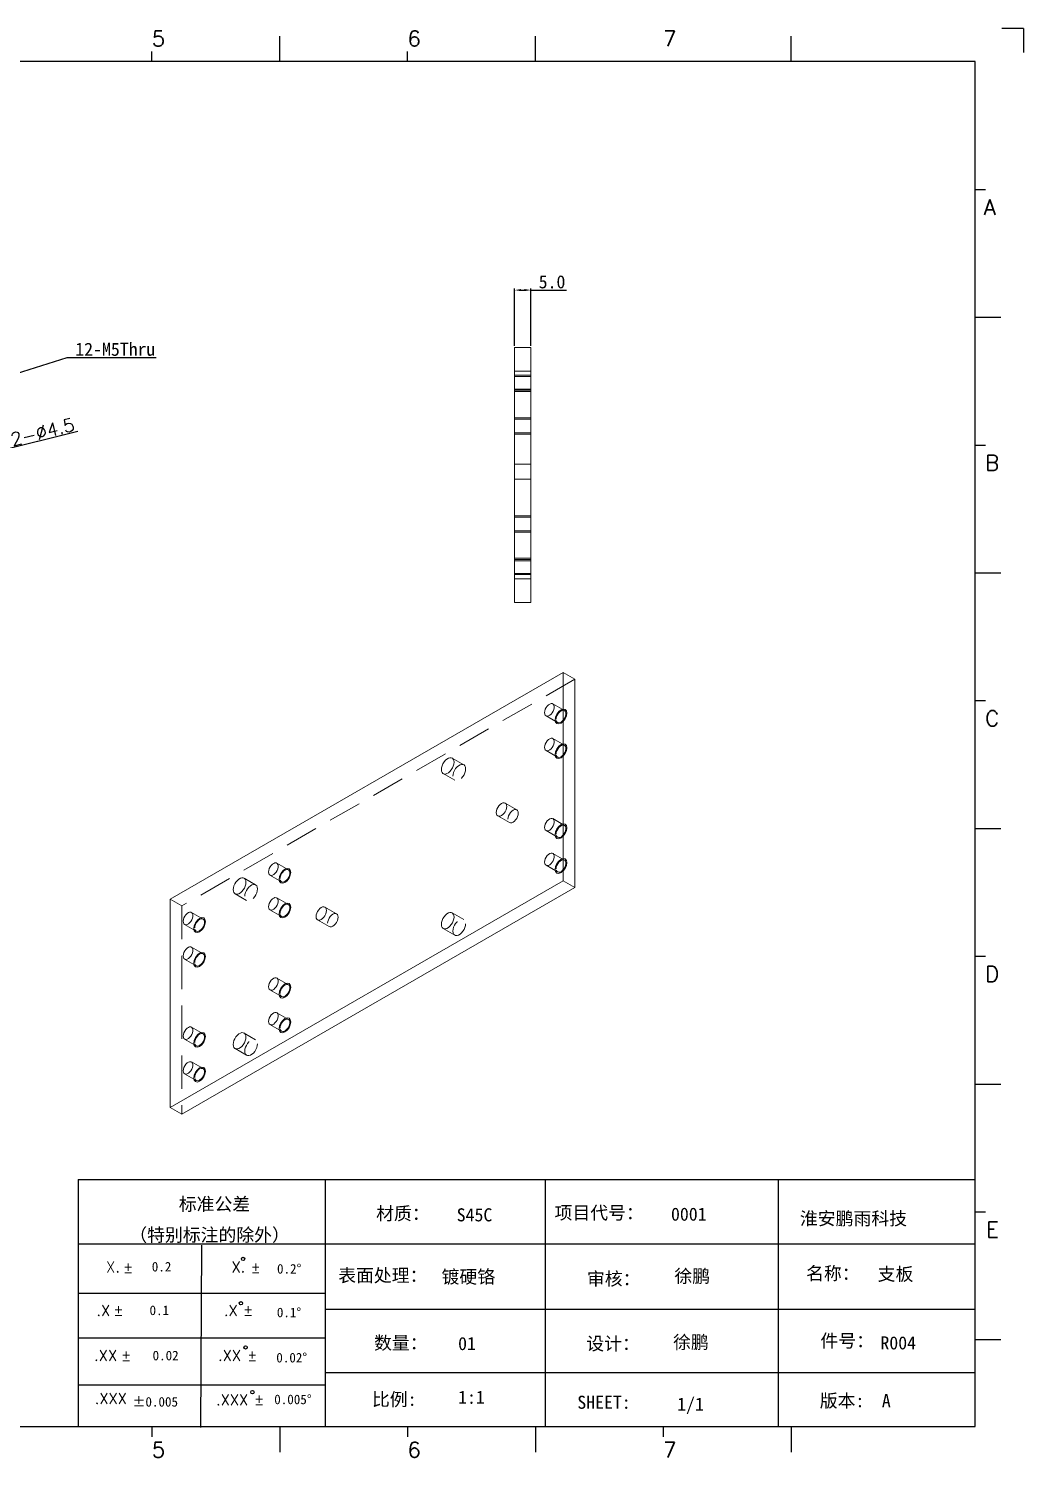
# Model space of a CAD drawing. Extents: x 83 to 30050, y -7164 to 695.
# Drawn here: x 4527.5 to 4831.7, y -145.7 to 291.4 of the extents above; entities that cross this region are included whole.
import ezdxf
from ezdxf.enums import TextEntityAlignment as Align

# ---------------------------------------------------------------- set-up
doc = ezdxf.new("R2010")
doc.units = 0
doc.header["$LTSCALE"] = 8
doc.header["$MEASUREMENT"] = 0
doc.header["$PDSIZE"] = 5
doc.linetypes.add('HIDDEN', pattern=[1.905, 1.27, -0.635])
doc.layers.get('0').update_dxf_attribs({"linetype": 'CONTINUOUS'})
doc.layers.get('Defpoints').update_dxf_attribs({"linetype": 'CONTINUOUS'})
doc.layers.add('41', color=3, linetype='CONTINUOUS')
doc.layers.add('dim', color=82, linetype='CONTINUOUS', lineweight=9)
doc.styles.add('SIMPLEX', font='SIMPLEX')
doc.styles.get("Standard").update_dxf_attribs({"font": '', "height": 4})
doc.styles.get('Standard').set_extended_font_data('SimSun')
doc.dimstyles.new('ISO-25', dxfattribs={"dimtxt": 6, "dimasz": 2.5, "dimexe": 1.25, "dimexo": 0.625, "dimtad": 1, "dimdec": 1, "dimzin": 1, "dimdsep": 46, "dimtxsty": 'Standard', "dimcen": 2.5, "dimadec": 0, "dimazin": 0, "dimtm": 1e-09, "dimtfac": 1, "dimtdec": 1, "dimtmove": 0, "dimatfit": 3, "dimfxl": 1, "dimtolj": 1, "dimtzin": 0, "dimarcsym": 0})

# ---------------------------------------------------------------- blocks, each defined once
blk = doc.blocks.new('A$C0BB32EA6')
at = {"layer": '41', "linetype": 'Continuous'}
for q in [(623.79, 437.94), (630.37, 430.59)]:
    blk.add_line((630.37, 437.94), q, dxfattribs=at)
at = {"layer": '41'}
for p, q in [((402.96, 427.84), (402.96, 435.66)), ((481.15, 427.84), (481.15, 435.66)), ((559.34, 427.84), (559.34, 435.66)), ((363.87, 427.84), (363.87, 430.97)), ((442.06, 427.84), (442.06, 430.97)), ((615.63, 427.84), (12.02, 427.84)), ((615.63, 10.32), (615.63, 427.84)), ((615.63, 388.75), (618.76, 388.75)), ((615.63, 349.66), (623.45, 349.66)), ((615.63, 310.56), (618.76, 310.56)), ((615.63, 271.47), (623.45, 271.47)), ((615.63, 232.37), (618.76, 232.37)), ((615.63, 193.28), (623.45, 193.28)), ((615.63, 154.18), (618.76, 154.18)), ((615.63, 115.09), (623.45, 115.09)), ((341.34, 85.85), (615.63, 85.85)), ((341.34, 85.85), (341.34, 10.32)), ((416.87, 85.85), (416.87, 10.32)), ((484.16, 85.85), (484.16, 10.32)), ((555.4, 85.7), (555.4, 10.17)), ((615.63, 76), (618.76, 76)), ((615.63, 66.14), (341.34, 66.14)), ((378.86, 10.02), (379.1, 65.84)), ((341.34, 51.12), (416.87, 51.12)), ((615.63, 46.17), (416.87, 46.17)), ((341.34, 37.5), (401.12, 37.5)), ((341.34, 37.5), (416.87, 37.5)), ((615.63, 36.9), (623.45, 36.9)), ((615.63, 26.74), (416.87, 26.74)), ((341.34, 23.05), (401.87, 23.05)), ((341.34, 23.05), (401.87, 23.05)), ((341.34, 23.05), (401.87, 23.05)), ((341.34, 23.05), (401.87, 23.05)), ((341.34, 23.05), (401.87, 23.05)), ((341.34, 23.05), (416.87, 23.05)), ((12.02, 10.32), (615.63, 10.32)), ((326.34, 10.32), (401.87, 10.32)), ((363.87, 10.32), (363.87, 7.19)), ((402.96, 10.32), (402.96, 2.5)), ((442.06, 10.32), (442.06, 7.19)), ((481.15, 10.32), (481.15, 2.5)), ((520.24, 10.32), (520.24, 7.19)), ((559.34, 10.32), (559.34, 2.5))]:
    blk.add_line(p, q, dxfattribs=at)
for centre in [(391.73, 61.61), (391.07, 48.04), (392.49, 34.54), (394.6, 20.83)]:
    blk.add_circle(centre, 0.516, dxfattribs=at)
at = {"layer": '41', "style": 'SIMPLEX'}
for s, height, p in [('5', 4.69, (363.87, 432.54)), ('6', 4.69, (442.06, 432.54)), ('7', 4.69, (520.24, 432.54)), ('A', 4.75, (618.27, 380.93)), ('B', 4.75, (618.72, 302.74)), ('C', 4.75, (618.72, 224.55)), ('D', 4.75, (618.72, 146.37)), ('E', 4.75, (618.95, 68.18)), ('X.', 3.284, (349.84, 57.49)), ('%%p', 3.284, (355.04, 57.36)), ('X.', 3.284, (388.21, 57.49)), ('%%p', 3.284, (394.07, 57.36)), ('.X', 3.284, (346.89, 44.16)), ('%%p', 3.284, (352.09, 44.33)), ('.X', 3.284, (385.9, 44.16)), ('%%p', 3.284, (391.76, 44.33)), ('.XX', 3.284, (346.2, 30.42)), ('%%p', 3.284, (354.44, 30.46)), ('.XX', 3.284, (384.11, 30.42)), ('%%p', 3.284, (393.01, 30.46)), ('.XXX', 3.284, (383.48, 16.83)), ('%%p', 3.284, (395.11, 16.95)), ('5', 4.69, (363.87, 0.87)), ('6', 4.69, (442.06, 0.87)), ('7', 4.69, (520.24, 0.87))]:
    blk.add_text(s, height=height, dxfattribs=at).set_placement(p)
at = {"layer": '41', "linetype": 'Continuous'}
for s, p in [('标准公差', (372.08, 76.36)), ('材质：', (432.42, 73.5)), ('项目代号：', (486.99, 73.71)), ('淮安鹏雨科技', (562.04, 71.96)), ('（特别标注的除外）', (356.94, 66.94)), ('表面处理：', (420.83, 54.55)), ('审核：', (496.9, 53.5)), ('名称：', (563.9, 55.18)), ('数量：', (431.79, 33.91)), ('设计：', (496.69, 33.7)), ('件号：', (568.32, 34.55)), ('比例:', (431.16, 16.65)), ('SHEET:', (493.95, 15.75)), ('1/1', (524.5, 15.18)), ('版本:', (568.11, 16.23))]:
    blk.add_text(s, height=4, dxfattribs=at).set_placement(p)
at = {"layer": '41'}
for s, p in [('0.2', (363.82, 57.75)), ('0.2%%D', (402.12, 57.11)), ('0.1', (363.14, 44.41)), ('0.1%%D', (402.07, 43.76)), ('0.02', (364.07, 30.58)), ('0.02%%D', (401.9, 29.93)), ('0.005%%D', (401.27, 17.16))]:
    blk.add_text(s, height=2.929, dxfattribs=at).set_placement(p)
at = {"layer": '41', "style": 'SIMPLEX'}
blk.add_text('.XXX', height=3.284, dxfattribs=at).set_placement((351.31, 18.87), align=Align.MIDDLE_CENTER)
at = {"layer": '41'}
blk.add_text('%%P0.005', height=2.929, dxfattribs=at).set_placement((364.87, 17.89), align=Align.MIDDLE_CENTER)
at = {"layer": '41', "linetype": 'Continuous'}
for tag, p in [('材质', (457.07, 73.08)), ('代号', (522.6, 73.29)), ('表面处理', (452.44, 54.13)), ('审核', (523.65, 54.34)), ('名称', (585.81, 54.97)), ('数量', (457.5, 33.7)), ('设计', (523.23, 34.13)), ('件号', (586.65, 33.91)), ('比例', (457.5, 17.28)), ('版本', (587.08, 16.23))]:
    blk.add_attdef(tag, p, '', height=4, dxfattribs=at)
blk = doc.blocks.new('*D127')
at = {"layer": 'Defpoints', "color": 0, "linetype": 'Continuous'}
for p in [(4491.13, 155.3), (4495.5, 156.39)]:
    blk.add_point(p, dxfattribs=at)
at = {"layer": 'dim', "color": 0, "linetype": 'Continuous', "lineweight": -2}
for p, q in [((4542.54, 168.11), (4497.44, 156.87)), ((4489.19, 154.82), (4487.25, 154.34)), ((4491.13, 155.3), (4495.5, 156.39))]:
    blk.add_line(p, q, dxfattribs=at)
at = {"layer": 'dim', "color": 0, "linetype": 'Continuous'}
for points in [[(4489.11, 155.14), (4489.27, 154.5), (4491.13, 155.3)], [(4497.36, 157.2), (4497.52, 156.55), (4495.5, 156.39)]]:
    blk.add_solid(points, dxfattribs=at)
at = {"layer": 'dim', "color": 0, "linetype": 'Continuous', "insert": (4531.75, 168), "char_height": 4, "attachment_point": 5, "rotation": 13.9896}
blk.add_mtext('\\A1;{\\Ftxt,bigfont|c134;2-∅4.5}', dxfattribs=at)
blk = doc.blocks.new('*D139')
at = {"layer": 'Defpoints', "color": 0, "linetype": 'Continuous'}
for p in [(4681.11, 211.39), (4676.11, 193.85), (4681.11, 193.85)]:
    blk.add_point(p, dxfattribs=at)
at = {"layer": 'dim', "color": 0, "linetype": 'Continuous', "lineweight": -2}
for p, q in [((4676.11, 194.35), (4676.11, 211.89)), ((4678.11, 211.39), (4679.11, 211.39)), ((4681.11, 194.35), (4681.11, 211.89)), ((4681.11, 211.39), (4692.02, 211.39))]:
    blk.add_line(p, q, dxfattribs=at)
at = {"layer": 'dim', "color": 0, "linetype": 'Continuous'}
for points in [[(4678.11, 211.72), (4678.11, 211.06), (4676.11, 211.39)], [(4679.11, 211.72), (4679.11, 211.06), (4681.11, 211.39)]]:
    blk.add_solid(points, dxfattribs=at)
at = {"layer": 'dim', "color": 0, "linetype": 'Continuous', "insert": (4687.56, 213.89), "char_height": 4, "attachment_point": 5}
blk.add_mtext('\\A1;5.0', dxfattribs=at)

msp = doc.modelspace()

# ---------------------------------------------------------------- linework, layer by layer
at = {"color": 7, "linetype": 'Continuous', "lineweight": 15}
for p, q in [((4676.106, 115.847), (4676.106, 193.847)), ((4676.106, 193.847), (4681.106, 193.847)), ((4681.106, 115.847), (4681.106, 193.847)), ((4676.106, 115.847), (4681.106, 115.847)), ((4691.013, 94.429), (4570.805, 25.035)), ((4691.013, 30.739), (4691.013, 94.429)), ((4691.013, 94.429), (4694.549, 92.388)), ((4694.549, 28.698), (4694.549, 92.388)), ((4570.805, -38.655), (4691.013, 30.739)), ((4691.013, 30.739), (4694.549, 28.698)), ((4574.341, -40.696), (4694.549, 28.698)), ((4570.805, 25.035), (4570.805, -38.655)), ((4570.805, -38.655), (4574.341, -40.696))]:
    msp.add_line(p, q, dxfattribs=at)
at = {"color": 7, "linetype": 'HIDDEN', "lineweight": 0}
for p, q in [((4681.106, 186.597), (4676.106, 186.597)), ((4681.106, 184.947), (4676.106, 184.947)), ((4676.106, 181.097), (4681.106, 181.097)), ((4676.106, 180.747), (4681.106, 180.747)), ((4681.106, 171.947), (4676.106, 171.947)), ((4676.106, 167.747), (4681.106, 167.747)), ((4681.106, 158.097), (4676.106, 158.097)), ((4676.106, 153.597), (4681.106, 153.597)), ((4681.106, 141.947), (4676.106, 141.947)), ((4676.106, 137.747), (4681.106, 137.747)), ((4681.106, 128.947), (4676.106, 128.947)), ((4681.106, 128.597), (4676.106, 128.597)), ((4676.106, 124.747), (4681.106, 124.747)), ((4676.106, 123.097), (4681.106, 123.097)), ((4694.549, 92.388), (4574.341, 22.994)), ((4691.356, 82.776), (4687.821, 84.817)), ((4685.721, 81.18), (4689.256, 79.139)), ((4685.721, 70.565), (4689.256, 68.524)), ((4691.356, 72.161), (4687.821, 74.202)), ((4660.569, 66.194), (4657.033, 68.236)), ((4654.283, 63.472), (4657.819, 61.431)), ((4676.771, 52.396), (4673.235, 54.437)), ((4670.985, 50.54), (4674.521, 48.499)), ((4691.356, 47.665), (4687.821, 49.706)), ((4685.721, 46.068), (4689.256, 44.027)), ((4606.928, 34.036), (4603.392, 36.077)), ((4685.721, 35.453), (4689.256, 33.412)), ((4691.356, 37.05), (4687.821, 39.091)), ((4596.929, 29.456), (4593.393, 31.497)), ((4601.292, 32.44), (4604.828, 30.399)), ((4590.644, 26.734), (4594.179, 24.693)), ((4570.805, 25.035), (4574.341, 22.994)), ((4574.341, 22.994), (4574.341, -40.696)), ((4606.928, 23.421), (4603.392, 25.462)), ((4621.666, 20.585), (4618.13, 22.626)), ((4580.836, 18.974), (4577.3, 21.015)), ((4601.292, 21.825), (4604.828, 19.784)), ((4615.88, 18.728), (4619.416, 16.687)), ((4660.569, 18.835), (4657.033, 20.876)), ((4575.2, 17.377), (4578.736, 15.336)), ((4654.283, 16.113), (4657.819, 14.072)), ((4580.836, 8.359), (4577.3, 10.4)), ((4575.2, 6.762), (4578.736, 4.721)), ((4606.928, -1.075), (4603.392, 0.966)), ((4601.292, -2.671), (4604.828, -4.712)), ((4606.928, -11.69), (4603.392, -9.649)), ((4580.836, -16.138), (4577.3, -14.097)), ((4596.929, -17.903), (4593.393, -15.862)), ((4601.292, -13.286), (4604.828, -15.327)), ((4575.2, -17.734), (4578.736, -19.775)), ((4590.644, -20.625), (4594.179, -22.667)), ((4580.836, -26.753), (4577.3, -24.712)), ((4575.2, -28.349), (4578.736, -30.39))]:
    msp.add_line(p, q, dxfattribs=at)
at = {"color": 7, "linetype": 'Continuous', "lineweight": 0}
for p, q in [((4681.106, 185.347), (4676.106, 185.347)), ((4681.106, 185.347), (4676.106, 185.347)), ((4681.106, 185.347), (4676.106, 185.347)), ((4681.106, 180.347), (4676.106, 180.347)), ((4681.106, 180.347), (4676.106, 180.347)), ((4681.106, 180.347), (4676.106, 180.347)), ((4681.106, 172.347), (4676.106, 172.347)), ((4681.106, 172.347), (4676.106, 172.347)), ((4681.106, 172.347), (4676.106, 172.347)), ((4681.106, 167.347), (4676.106, 167.347)), ((4681.106, 167.347), (4676.106, 167.347)), ((4681.106, 167.347), (4676.106, 167.347)), ((4681.106, 142.347), (4676.106, 142.347)), ((4681.106, 142.347), (4676.106, 142.347)), ((4681.106, 142.347), (4676.106, 142.347)), ((4681.106, 137.347), (4676.106, 137.347)), ((4681.106, 137.347), (4676.106, 137.347)), ((4681.106, 137.347), (4676.106, 137.347)), ((4681.106, 129.347), (4676.106, 129.347)), ((4681.106, 129.347), (4676.106, 129.347)), ((4681.106, 129.347), (4676.106, 129.347)), ((4681.106, 124.347), (4676.106, 124.347)), ((4681.106, 124.347), (4676.106, 124.347)), ((4681.106, 124.347), (4676.106, 124.347))]:
    msp.add_line(p, q, dxfattribs=at)
at = {"color": 7, "linetype": 'Continuous', "lineweight": 15, "flags": 128}
for points in [[(4685.286, 82.141), (4685.341, 82.636), (4685.502, 83.157), (4685.757, 83.666), (4686.088, 84.126), (4686.469, 84.503), (4686.872, 84.768), (4687.268, 84.901), (4687.627, 84.894), (4687.923, 84.745), (4688.133, 84.468), (4688.242, 84.081), (4688.242, 83.614), (4688.133, 83.101), (4687.923, 82.581), (4687.627, 82.092), (4687.268, 81.67), (4686.872, 81.346), (4686.469, 81.145), (4686.088, 81.081), (4685.757, 81.16), (4685.502, 81.375), (4685.341, 81.71), (4685.286, 82.141)], [(4685.286, 71.526), (4685.341, 72.02), (4685.502, 72.542), (4685.757, 73.051), (4686.088, 73.511), (4686.469, 73.888), (4686.872, 74.153), (4687.268, 74.286), (4687.627, 74.279), (4687.923, 74.13), (4688.133, 73.853), (4688.242, 73.466), (4688.242, 72.999), (4688.133, 72.486), (4687.923, 71.966), (4687.627, 71.477), (4687.268, 71.055), (4686.872, 70.731), (4686.469, 70.53), (4686.088, 70.466), (4685.757, 70.545), (4685.502, 70.76), (4685.341, 71.095), (4685.286, 71.526)], [(4653.714, 64.731), (4653.77, 65.301), (4653.936, 65.903), (4654.203, 66.503), (4654.554, 67.064), (4654.969, 67.555), (4655.424, 67.948), (4655.893, 68.218), (4656.348, 68.352), (4656.763, 68.34), (4657.114, 68.183), (4657.38, 67.891), (4657.546, 67.481), (4657.603, 66.976), (4657.546, 66.406), (4657.38, 65.804), (4657.114, 65.205), (4656.763, 64.644), (4656.348, 64.152), (4655.893, 63.76), (4655.424, 63.489), (4654.969, 63.356), (4654.554, 63.368), (4654.203, 63.525), (4653.936, 63.816), (4653.77, 64.227), (4653.714, 64.731)], [(4670.519, 51.57), (4670.573, 52.077), (4670.732, 52.611), (4670.985, 53.138), (4671.315, 53.62), (4671.698, 54.025), (4672.11, 54.325), (4672.522, 54.501), (4672.906, 54.539), (4673.235, 54.437), (4673.488, 54.202), (4673.647, 53.851), (4673.701, 53.407), (4673.647, 52.9), (4673.488, 52.365), (4673.235, 51.839), (4672.906, 51.356), (4672.522, 50.951), (4672.11, 50.651), (4671.698, 50.476), (4671.315, 50.438), (4670.985, 50.54), (4670.732, 50.774), (4670.573, 51.126), (4670.519, 51.57)], [(4685.286, 47.03), (4685.341, 47.524), (4685.502, 48.046), (4685.757, 48.555), (4686.088, 49.015), (4686.469, 49.392), (4686.872, 49.656), (4687.268, 49.79), (4687.627, 49.782), (4687.923, 49.634), (4688.133, 49.356), (4688.242, 48.97), (4688.242, 48.503), (4688.133, 47.99), (4687.923, 47.47), (4687.627, 46.981), (4687.268, 46.558), (4686.872, 46.235), (4686.469, 46.034), (4686.088, 45.97), (4685.757, 46.049), (4685.502, 46.264), (4685.341, 46.599), (4685.286, 47.03)], [(4600.857, 33.402), (4600.912, 33.896), (4601.074, 34.417), (4601.329, 34.927), (4601.659, 35.387), (4602.04, 35.763), (4602.444, 36.028), (4602.84, 36.162), (4603.199, 36.154), (4603.494, 36.006), (4603.704, 35.728), (4603.813, 35.341), (4603.813, 34.875), (4603.704, 34.362), (4603.494, 33.842), (4603.199, 33.352), (4602.84, 32.93), (4602.444, 32.607), (4602.04, 32.405), (4601.659, 32.342), (4601.329, 32.42), (4601.074, 32.635), (4600.912, 32.971), (4600.857, 33.402)], [(4685.286, 36.415), (4685.341, 36.909), (4685.502, 37.431), (4685.757, 37.94), (4686.088, 38.4), (4686.469, 38.776), (4686.872, 39.041), (4687.268, 39.175), (4687.627, 39.167), (4687.923, 39.019), (4688.133, 38.741), (4688.242, 38.355), (4688.242, 37.888), (4688.133, 37.375), (4687.923, 36.855), (4687.627, 36.365), (4687.268, 35.943), (4686.872, 35.62), (4686.469, 35.419), (4686.088, 35.355), (4685.757, 35.434), (4685.502, 35.649), (4685.341, 35.984), (4685.286, 36.415)], [(4590.074, 27.993), (4590.131, 28.563), (4590.297, 29.165), (4590.563, 29.764), (4590.914, 30.326), (4591.329, 30.817), (4591.784, 31.209), (4592.253, 31.48), (4592.708, 31.613), (4593.123, 31.601), (4593.474, 31.445), (4593.74, 31.153), (4593.907, 30.743), (4593.963, 30.238), (4593.907, 29.668), (4593.74, 29.066), (4593.474, 28.467), (4593.123, 27.905), (4592.708, 27.414), (4592.253, 27.022), (4591.784, 26.751), (4591.329, 26.618), (4590.914, 26.63), (4590.563, 26.786), (4590.297, 27.078), (4590.131, 27.488), (4590.074, 27.993)], [(4600.857, 22.786), (4600.912, 23.281), (4601.074, 23.802), (4601.329, 24.312), (4601.659, 24.772), (4602.04, 25.148), (4602.444, 25.413), (4602.84, 25.547), (4603.199, 25.539), (4603.494, 25.391), (4603.704, 25.113), (4603.813, 24.726), (4603.813, 24.259), (4603.704, 23.747), (4603.494, 23.227), (4603.199, 22.737), (4602.84, 22.315), (4602.444, 21.991), (4602.04, 21.79), (4601.659, 21.727), (4601.329, 21.805), (4601.074, 22.02), (4600.912, 22.356), (4600.857, 22.786)], [(4615.414, 19.758), (4615.469, 20.265), (4615.627, 20.8), (4615.88, 21.327), (4616.21, 21.809), (4616.594, 22.214), (4617.005, 22.514), (4617.417, 22.689), (4617.801, 22.727), (4618.13, 22.625), (4618.383, 22.391), (4618.542, 22.04), (4618.596, 21.595), (4618.542, 21.089), (4618.383, 20.554), (4618.13, 20.027), (4617.801, 19.545), (4617.417, 19.14), (4617.005, 18.84), (4616.594, 18.665), (4616.21, 18.627), (4615.88, 18.728), (4615.627, 18.963), (4615.469, 19.314), (4615.414, 19.758)], [(4574.765, 18.339), (4574.82, 18.833), (4574.981, 19.355), (4575.237, 19.864), (4575.567, 20.324), (4575.948, 20.7), (4576.351, 20.965), (4576.747, 21.099), (4577.106, 21.091), (4577.402, 20.943), (4577.612, 20.665), (4577.721, 20.279), (4577.721, 19.812), (4577.612, 19.299), (4577.402, 18.779), (4577.106, 18.289), (4576.747, 17.867), (4576.351, 17.544), (4575.948, 17.343), (4575.567, 17.279), (4575.237, 17.358), (4574.981, 17.573), (4574.82, 17.908), (4574.765, 18.339)], [(4657.603, 19.617), (4657.546, 19.047), (4657.38, 18.445), (4657.114, 17.846), (4656.763, 17.284), (4656.348, 16.793), (4655.893, 16.401), (4655.424, 16.13), (4654.969, 15.997), (4654.554, 16.009), (4654.203, 16.165), (4653.936, 16.457), (4653.77, 16.867), (4653.714, 17.372), (4653.77, 17.942), (4653.936, 18.544), (4654.203, 19.143), (4654.554, 19.705), (4654.969, 20.196), (4655.424, 20.588), (4655.893, 20.859), (4656.348, 20.992), (4656.763, 20.98), (4657.114, 20.824), (4657.38, 20.532), (4657.546, 20.122), (4657.603, 19.617)], [(4574.765, 7.724), (4574.82, 8.218), (4574.981, 8.74), (4575.237, 9.249), (4575.567, 9.709), (4575.948, 10.085), (4576.351, 10.35), (4576.747, 10.484), (4577.106, 10.476), (4577.402, 10.328), (4577.612, 10.05), (4577.721, 9.664), (4577.721, 9.197), (4577.612, 8.684), (4577.402, 8.164), (4577.106, 7.674), (4576.747, 7.252), (4576.351, 6.929), (4575.948, 6.728), (4575.567, 6.664), (4575.237, 6.743), (4574.981, 6.958), (4574.82, 7.293), (4574.765, 7.724)], [(4600.857, -1.71), (4600.912, -1.215), (4601.074, -0.694), (4601.329, -0.184), (4601.659, 0.276), (4602.04, 0.652), (4602.444, 0.917), (4602.84, 1.05), (4603.199, 1.043), (4603.494, 0.895), (4603.704, 0.617), (4603.813, 0.23), (4603.813, -0.237), (4603.704, -0.749), (4603.494, -1.27), (4603.199, -1.759), (4602.84, -2.181), (4602.444, -2.505), (4602.04, -2.706), (4601.659, -2.769), (4601.329, -2.691), (4601.074, -2.476), (4600.912, -2.141), (4600.857, -1.71)], [(4600.857, -12.325), (4600.912, -11.83), (4601.074, -11.309), (4601.329, -10.799), (4601.659, -10.339), (4602.04, -9.963), (4602.444, -9.698), (4602.84, -9.565), (4603.199, -9.572), (4603.494, -9.72), (4603.704, -9.998), (4603.813, -10.385), (4603.813, -10.852), (4603.704, -11.364), (4603.494, -11.885), (4603.199, -12.374), (4602.84, -12.796), (4602.444, -13.12), (4602.04, -13.321), (4601.659, -13.384), (4601.329, -13.306), (4601.074, -13.091), (4600.912, -12.756), (4600.857, -12.325)], [(4574.765, -16.772), (4574.82, -16.278), (4574.981, -15.757), (4575.237, -15.247), (4575.567, -14.787), (4575.948, -14.411), (4576.351, -14.146), (4576.747, -14.012), (4577.106, -14.02), (4577.402, -14.168), (4577.612, -14.446), (4577.721, -14.832), (4577.721, -15.299), (4577.612, -15.812), (4577.402, -16.332), (4577.106, -16.822), (4576.747, -17.244), (4576.351, -17.567), (4575.948, -17.769), (4575.567, -17.832), (4575.237, -17.754), (4574.981, -17.539), (4574.82, -17.203), (4574.765, -16.772)], [(4593.963, -17.121), (4593.907, -17.691), (4593.74, -18.293), (4593.474, -18.893), (4593.123, -19.454), (4592.708, -19.945), (4592.253, -20.338), (4591.784, -20.608), (4591.329, -20.741), (4590.914, -20.73), (4590.563, -20.573), (4590.297, -20.281), (4590.131, -19.871), (4590.074, -19.366), (4590.131, -18.796), (4590.297, -18.194), (4590.563, -17.595), (4590.914, -17.034), (4591.329, -16.542), (4591.784, -16.15), (4592.253, -15.879), (4592.708, -15.746), (4593.123, -15.758), (4593.474, -15.915), (4593.74, -16.206), (4593.907, -16.617), (4593.963, -17.121)], [(4574.765, -27.387), (4574.82, -26.893), (4574.981, -26.372), (4575.237, -25.862), (4575.567, -25.402), (4575.948, -25.026), (4576.351, -24.761), (4576.747, -24.627), (4577.106, -24.635), (4577.402, -24.783), (4577.612, -25.061), (4577.721, -25.448), (4577.721, -25.915), (4577.612, -26.427), (4577.402, -26.947), (4577.106, -27.437), (4576.747, -27.859), (4576.351, -28.182), (4575.948, -28.384), (4575.567, -28.447), (4575.237, -28.369), (4574.981, -28.154), (4574.82, -27.818), (4574.765, -27.387)]]:
    msp.add_lwpolyline(points, dxfattribs=at)
at = {"color": 7, "linetype": 'Continuous', "lineweight": 0, "flags": 128}
for points in [[(4690.306, 82.999), (4689.63, 82.453), (4689.056, 81.679), (4688.673, 80.796), (4688.539, 79.937), (4688.673, 79.233), (4689.056, 78.792), (4689.63, 78.681), (4690.306, 78.916), (4690.983, 79.462), (4691.556, 80.235), (4691.94, 81.119), (4692.074, 81.978), (4691.94, 82.681), (4691.556, 83.122), (4690.983, 83.234), (4690.306, 82.999)], [(4690.306, 72.384), (4689.63, 71.838), (4689.056, 71.064), (4688.673, 70.181), (4688.539, 69.322), (4688.673, 68.618), (4689.056, 68.177), (4689.63, 68.066), (4690.306, 68.301), (4690.983, 68.847), (4691.556, 69.62), (4691.94, 70.504), (4692.074, 71.363), (4691.94, 72.066), (4691.556, 72.507), (4690.983, 72.619), (4690.306, 72.384)], [(4690.306, 47.887), (4689.63, 47.341), (4689.056, 46.568), (4688.673, 45.684), (4688.539, 44.826), (4688.673, 44.122), (4689.056, 43.681), (4689.63, 43.57), (4690.306, 43.805), (4690.983, 44.351), (4691.556, 45.124), (4691.94, 46.008), (4692.074, 46.867), (4691.94, 47.57), (4691.556, 48.011), (4690.983, 48.123), (4690.306, 47.887)], [(4690.306, 37.272), (4689.63, 36.726), (4689.056, 35.953), (4688.673, 35.069), (4688.539, 34.211), (4688.673, 33.507), (4689.056, 33.066), (4689.63, 32.955), (4690.306, 33.19), (4690.983, 33.736), (4691.556, 34.509), (4691.94, 35.393), (4692.074, 36.252), (4691.94, 36.955), (4691.556, 37.396), (4690.983, 37.508), (4690.306, 37.272)], [(4605.878, 34.259), (4605.201, 33.713), (4604.628, 32.94), (4604.245, 32.056), (4604.11, 31.197), (4604.245, 30.494), (4604.628, 30.053), (4605.201, 29.941), (4605.878, 30.176), (4606.554, 30.722), (4607.128, 31.496), (4607.511, 32.379), (4607.646, 33.238), (4607.511, 33.942), (4607.128, 34.383), (4606.554, 34.494), (4605.878, 34.259)], [(4605.878, 23.644), (4605.201, 23.098), (4604.628, 22.325), (4604.245, 21.441), (4604.11, 20.582), (4604.245, 19.879), (4604.628, 19.438), (4605.201, 19.326), (4605.878, 19.561), (4606.554, 20.107), (4607.128, 20.881), (4607.511, 21.764), (4607.646, 22.623), (4607.511, 23.327), (4607.128, 23.768), (4606.554, 23.879), (4605.878, 23.644)], [(4579.786, 19.196), (4579.109, 18.65), (4578.536, 17.877), (4578.152, 16.993), (4578.018, 16.134), (4578.152, 15.431), (4578.536, 14.99), (4579.109, 14.879), (4579.786, 15.114), (4580.462, 15.66), (4581.036, 16.433), (4581.419, 17.317), (4581.553, 18.176), (4581.419, 18.879), (4581.036, 19.32), (4580.462, 19.432), (4579.786, 19.196)], [(4579.786, 8.581), (4579.109, 8.035), (4578.536, 7.262), (4578.152, 6.378), (4578.018, 5.519), (4578.152, 4.816), (4578.536, 4.375), (4579.109, 4.263), (4579.786, 4.499), (4580.462, 5.045), (4581.036, 5.818), (4581.419, 6.702), (4581.553, 7.56), (4581.419, 8.264), (4581.036, 8.705), (4580.462, 8.816), (4579.786, 8.581)], [(4605.878, -0.852), (4605.201, -1.398), (4604.628, -2.172), (4604.245, -3.055), (4604.11, -3.914), (4604.245, -4.618), (4604.628, -5.059), (4605.201, -5.17), (4605.878, -4.935), (4606.554, -4.389), (4607.128, -3.615), (4607.511, -2.732), (4607.646, -1.873), (4607.511, -1.169), (4607.128, -0.728), (4606.554, -0.617), (4605.878, -0.852)], [(4605.878, -11.467), (4605.201, -12.013), (4604.628, -12.787), (4604.245, -13.67), (4604.11, -14.529), (4604.245, -15.233), (4604.628, -15.674), (4605.201, -15.785), (4605.878, -15.55), (4606.554, -15.004), (4607.128, -14.23), (4607.511, -13.347), (4607.646, -12.488), (4607.511, -11.785), (4607.128, -11.343), (4606.554, -11.232), (4605.878, -11.467)], [(4579.786, -15.915), (4579.109, -16.461), (4578.536, -17.234), (4578.152, -18.118), (4578.018, -18.977), (4578.152, -19.68), (4578.536, -20.121), (4579.109, -20.233), (4579.786, -19.998), (4580.462, -19.452), (4581.036, -18.678), (4581.419, -17.795), (4581.553, -16.936), (4581.419, -16.232), (4581.036, -15.791), (4580.462, -15.68), (4579.786, -15.915)], [(4579.786, -26.53), (4579.109, -27.076), (4578.536, -27.849), (4578.152, -28.733), (4578.018, -29.592), (4578.152, -30.295), (4578.536, -30.736), (4579.109, -30.848), (4579.786, -30.613), (4580.462, -30.067), (4581.036, -29.293), (4581.419, -28.41), (4581.553, -27.551), (4581.419, -26.847), (4581.036, -26.406), (4580.462, -26.295), (4579.786, -26.53)]]:
    msp.add_lwpolyline(points, dxfattribs=at)
at = {"color": 7, "linetype": 'HIDDEN', "lineweight": 0, "flags": 128}
for points in [[(4688.821, 80.1), (4688.877, 80.594), (4689.038, 81.116), (4689.293, 81.625), (4689.623, 82.085), (4690.004, 82.462), (4690.408, 82.727), (4690.804, 82.86), (4691.163, 82.853), (4691.458, 82.704), (4691.668, 82.427), (4691.777, 82.04), (4691.777, 81.573), (4691.668, 81.06), (4691.458, 80.54), (4691.163, 80.051), (4690.804, 79.629), (4690.408, 79.305), (4690.004, 79.104), (4689.623, 79.04), (4689.293, 79.119), (4689.038, 79.334), (4688.877, 79.669), (4688.821, 80.1)], [(4688.821, 69.485), (4688.877, 69.979), (4689.038, 70.501), (4689.293, 71.01), (4689.623, 71.47), (4690.004, 71.847), (4690.408, 72.112), (4690.804, 72.245), (4691.163, 72.238), (4691.458, 72.089), (4691.668, 71.812), (4691.777, 71.425), (4691.777, 70.958), (4691.668, 70.445), (4691.458, 69.925), (4691.163, 69.436), (4690.804, 69.014), (4690.408, 68.69), (4690.004, 68.489), (4689.623, 68.425), (4689.293, 68.504), (4689.038, 68.719), (4688.877, 69.054), (4688.821, 69.485)], [(4657.249, 62.69), (4657.306, 63.26), (4657.472, 63.862), (4657.738, 64.462), (4658.089, 65.023), (4658.504, 65.514), (4658.959, 65.907), (4659.428, 66.177), (4659.883, 66.31), (4660.298, 66.299), (4660.649, 66.142), (4660.915, 65.85), (4661.082, 65.44), (4661.138, 64.935), (4661.082, 64.365), (4660.915, 63.763), (4660.649, 63.164), (4660.298, 62.603), (4659.883, 62.111), (4659.428, 61.719), (4658.959, 61.448), (4658.504, 61.315), (4658.089, 61.327), (4657.738, 61.484), (4657.472, 61.775), (4657.306, 62.186), (4657.249, 62.69)], [(4674.055, 49.529), (4674.109, 50.036), (4674.268, 50.57), (4674.521, 51.097), (4674.85, 51.579), (4675.234, 51.984), (4675.646, 52.284), (4676.057, 52.46), (4676.441, 52.498), (4676.771, 52.396), (4677.023, 52.161), (4677.182, 51.81), (4677.237, 51.366), (4677.182, 50.859), (4677.023, 50.324), (4676.771, 49.798), (4676.441, 49.315), (4676.057, 48.91), (4675.646, 48.61), (4675.234, 48.435), (4674.85, 48.397), (4674.521, 48.499), (4674.268, 48.733), (4674.109, 49.085), (4674.055, 49.529)], [(4688.821, 44.989), (4688.877, 45.483), (4689.038, 46.005), (4689.293, 46.514), (4689.623, 46.974), (4690.004, 47.351), (4690.408, 47.615), (4690.804, 47.749), (4691.163, 47.741), (4691.458, 47.593), (4691.668, 47.315), (4691.777, 46.929), (4691.777, 46.462), (4691.668, 45.949), (4691.458, 45.429), (4691.163, 44.94), (4690.804, 44.517), (4690.408, 44.194), (4690.004, 43.993), (4689.623, 43.929), (4689.293, 44.008), (4689.038, 44.223), (4688.877, 44.558), (4688.821, 44.989)], [(4688.821, 34.374), (4688.877, 34.868), (4689.038, 35.39), (4689.293, 35.899), (4689.623, 36.359), (4690.004, 36.735), (4690.408, 37), (4690.804, 37.134), (4691.163, 37.126), (4691.458, 36.978), (4691.668, 36.7), (4691.777, 36.314), (4691.777, 35.847), (4691.668, 35.334), (4691.458, 34.814), (4691.163, 34.324), (4690.804, 33.902), (4690.408, 33.579), (4690.004, 33.378), (4689.623, 33.314), (4689.293, 33.393), (4689.038, 33.608), (4688.877, 33.943), (4688.821, 34.374)], [(4604.393, 31.361), (4604.448, 31.855), (4604.609, 32.376), (4604.864, 32.886), (4605.195, 33.346), (4605.576, 33.722), (4605.979, 33.987), (4606.375, 34.121), (4606.734, 34.113), (4607.03, 33.965), (4607.24, 33.687), (4607.349, 33.3), (4607.349, 32.833), (4607.24, 32.321), (4607.03, 31.801), (4606.734, 31.311), (4606.375, 30.889), (4605.979, 30.565), (4605.576, 30.364), (4605.195, 30.301), (4604.864, 30.379), (4604.609, 30.594), (4604.448, 30.93), (4604.393, 31.361)], [(4593.61, 25.952), (4593.666, 26.522), (4593.832, 27.124), (4594.099, 27.723), (4594.449, 28.285), (4594.865, 28.776), (4595.32, 29.168), (4595.788, 29.439), (4596.244, 29.572), (4596.659, 29.56), (4597.01, 29.404), (4597.276, 29.112), (4597.442, 28.702), (4597.499, 28.197), (4597.442, 27.627), (4597.276, 27.025), (4597.01, 26.426), (4596.659, 25.864), (4596.244, 25.373), (4595.788, 24.981), (4595.32, 24.71), (4594.865, 24.577), (4594.449, 24.589), (4594.099, 24.745), (4593.832, 25.037), (4593.666, 25.447), (4593.61, 25.952)], [(4604.393, 20.745), (4604.448, 21.24), (4604.609, 21.761), (4604.864, 22.271), (4605.195, 22.731), (4605.576, 23.107), (4605.979, 23.372), (4606.375, 23.506), (4606.734, 23.498), (4607.03, 23.35), (4607.24, 23.072), (4607.349, 22.685), (4607.349, 22.218), (4607.24, 21.706), (4607.03, 21.186), (4606.734, 20.696), (4606.375, 20.274), (4605.979, 19.95), (4605.576, 19.749), (4605.195, 19.686), (4604.864, 19.764), (4604.609, 19.979), (4604.448, 20.315), (4604.393, 20.745)], [(4578.301, 16.298), (4578.356, 16.792), (4578.517, 17.314), (4578.772, 17.823), (4579.102, 18.283), (4579.483, 18.659), (4579.887, 18.924), (4580.283, 19.058), (4580.642, 19.05), (4580.937, 18.902), (4581.148, 18.624), (4581.257, 18.238), (4581.257, 17.771), (4581.148, 17.258), (4580.937, 16.738), (4580.642, 16.248), (4580.283, 15.826), (4579.887, 15.503), (4579.483, 15.302), (4579.102, 15.238), (4578.772, 15.317), (4578.517, 15.532), (4578.356, 15.867), (4578.301, 16.298)], [(4618.95, 17.717), (4619.004, 18.224), (4619.163, 18.759), (4619.416, 19.286), (4619.745, 19.768), (4620.129, 20.173), (4620.541, 20.473), (4620.953, 20.648), (4621.336, 20.686), (4621.666, 20.584), (4621.919, 20.35), (4622.078, 19.999), (4622.132, 19.554), (4622.078, 19.048), (4621.919, 18.513), (4621.666, 17.986), (4621.336, 17.504), (4620.953, 17.099), (4620.541, 16.799), (4620.129, 16.624), (4619.745, 16.586), (4619.416, 16.687), (4619.163, 16.922), (4619.004, 17.273), (4618.95, 17.717)], [(4661.138, 17.576), (4661.082, 17.006), (4660.915, 16.404), (4660.649, 15.805), (4660.298, 15.243), (4659.883, 14.752), (4659.428, 14.36), (4658.959, 14.089), (4658.504, 13.956), (4658.089, 13.968), (4657.738, 14.124), (4657.472, 14.416), (4657.306, 14.826), (4657.249, 15.331), (4657.306, 15.901), (4657.472, 16.503), (4657.738, 17.102), (4658.089, 17.664), (4658.504, 18.155), (4658.959, 18.547), (4659.428, 18.818), (4659.883, 18.951), (4660.298, 18.939), (4660.649, 18.783), (4660.915, 18.491), (4661.082, 18.081), (4661.138, 17.576)], [(4578.301, 5.683), (4578.356, 6.177), (4578.517, 6.698), (4578.772, 7.208), (4579.102, 7.668), (4579.483, 8.044), (4579.887, 8.309), (4580.283, 8.443), (4580.642, 8.435), (4580.937, 8.287), (4581.148, 8.009), (4581.257, 7.623), (4581.257, 7.156), (4581.148, 6.643), (4580.937, 6.123), (4580.642, 5.633), (4580.283, 5.211), (4579.887, 4.888), (4579.483, 4.687), (4579.102, 4.623), (4578.772, 4.702), (4578.517, 4.917), (4578.356, 5.252), (4578.301, 5.683)], [(4604.393, -3.751), (4604.448, -3.256), (4604.609, -2.735), (4604.864, -2.225), (4605.195, -1.765), (4605.576, -1.389), (4605.979, -1.124), (4606.375, -0.991), (4606.734, -0.998), (4607.03, -1.146), (4607.24, -1.424), (4607.349, -1.811), (4607.349, -2.278), (4607.24, -2.79), (4607.03, -3.311), (4606.734, -3.8), (4606.375, -4.222), (4605.979, -4.546), (4605.576, -4.747), (4605.195, -4.81), (4604.864, -4.732), (4604.609, -4.517), (4604.448, -4.182), (4604.393, -3.751)], [(4604.393, -14.366), (4604.448, -13.871), (4604.609, -13.35), (4604.864, -12.84), (4605.195, -12.38), (4605.576, -12.004), (4605.979, -11.739), (4606.375, -11.606), (4606.734, -11.613), (4607.03, -11.761), (4607.24, -12.039), (4607.349, -12.426), (4607.349, -12.893), (4607.24, -13.405), (4607.03, -13.926), (4606.734, -14.415), (4606.375, -14.837), (4605.979, -15.161), (4605.576, -15.362), (4605.195, -15.425), (4604.864, -15.347), (4604.609, -15.132), (4604.448, -14.797), (4604.393, -14.366)], [(4578.301, -18.813), (4578.356, -18.319), (4578.517, -17.798), (4578.772, -17.288), (4579.102, -16.828), (4579.483, -16.452), (4579.887, -16.187), (4580.283, -16.053), (4580.642, -16.061), (4580.937, -16.209), (4581.148, -16.487), (4581.257, -16.874), (4581.257, -17.34), (4581.148, -17.853), (4580.937, -18.373), (4580.642, -18.863), (4580.283, -19.285), (4579.887, -19.608), (4579.483, -19.81), (4579.102, -19.873), (4578.772, -19.795), (4578.517, -19.58), (4578.356, -19.244), (4578.301, -18.813)], [(4597.499, -19.162), (4597.442, -19.732), (4597.276, -20.334), (4597.01, -20.934), (4596.659, -21.495), (4596.244, -21.986), (4595.788, -22.379), (4595.32, -22.649), (4594.865, -22.783), (4594.449, -22.771), (4594.099, -22.614), (4593.832, -22.322), (4593.666, -21.912), (4593.61, -21.407), (4593.666, -20.837), (4593.832, -20.235), (4594.099, -19.636), (4594.449, -19.075), (4594.865, -18.583), (4595.32, -18.191), (4595.788, -17.92), (4596.244, -17.787), (4596.659, -17.799), (4597.01, -17.956), (4597.276, -18.247), (4597.442, -18.658), (4597.499, -19.162)], [(4578.301, -29.429), (4578.356, -28.934), (4578.517, -28.413), (4578.772, -27.903), (4579.102, -27.443), (4579.483, -27.067), (4579.887, -26.802), (4580.283, -26.668), (4580.642, -26.676), (4580.937, -26.824), (4581.148, -27.102), (4581.257, -27.489), (4581.257, -27.956), (4581.148, -28.468), (4580.937, -28.988), (4580.642, -29.478), (4580.283, -29.9), (4579.887, -30.224), (4579.483, -30.425), (4579.102, -30.488), (4578.772, -30.41), (4578.517, -30.195), (4578.356, -29.859), (4578.301, -29.429)]]:
    msp.add_lwpolyline(points, dxfattribs=at)

# ---------------------------------------------------------------- block references
at = {"layer": '41', "linetype": 'Continuous'}
msp.add_blockref('A$C0BB32EA6', (4201.342, -146.558), dxfattribs=at).add_auto_attribs({'版本': 'A', '件号': 'R004', '名称': '支板', '设计': '徐鹏', '审核': '徐鹏', '代号': '0001', '比例': '1:1', '数量': '01', '表面处理': '镀硬铬', '材质': 'S45C'})

# ---------------------------------------------------------------- texts
at = {"layer": 'dim', "linetype": 'Continuous', "insert": (4541.771, 191.225), "char_height": 4, "attachment_point": 7}
msp.add_mtext('\\A1;12-M5Thru', dxfattribs=at)

# ---------------------------------------------------------------- dimensions: what is measured, and where the dimension line sits
at = {"layer": 'dim', "linetype": 'Continuous'}
dim = msp.add_linear_dim(base=(4681.106, 211.39), p1=(4676.106, 193.847), p2=(4681.106, 193.847), dimstyle='ISO-25', override={"dimtxt": 2.5, "dimasz": 2, "dimexe": 0.49975, "dimexo": 0.49975, "dimgap": 0.49975}, dxfattribs=at)
dim.commit()
dim.dimension.update_dxf_attribs({"geometry": '*D139', "text_midpoint": (4687.561, 213.89)})
dim = msp.add_diameter_dim_2p(p1=(4491.129, 155.303), p2=(4495.496, 156.391), text='{\\Ftxt,bigfont|c134;2-<>}', dimstyle='ISO-25', override={"dimtxt": 2.5, "dimasz": 2, "dimexe": 0.49975, "dimexo": 0.49975, "dimgap": 0.49975}, dxfattribs=at)
dim.commit()
dim.dimension.update_dxf_attribs({"geometry": '*D127', "text_midpoint": (4532.354, 165.573), "dimtype": 163})

# ---------------------------------------------------------------- leaders
at = {"layer": 'dim', "linetype": 'Continuous', "annotation_type": 0, "has_hookline": 1, "hookline_direction": 0, "text_width": 24.778}
msp.add_leader([(4514.23, 182.847), (4539.271, 190.725), (4541.271, 190.725)], dimstyle='ISO-25', override={"dimtxt": 2.5, "dimasz": 2, "dimexe": 0.49975, "dimexo": 0.49975, "dimgap": 0.49975}, dxfattribs=at)

doc.saveas('drawing.dxf')
